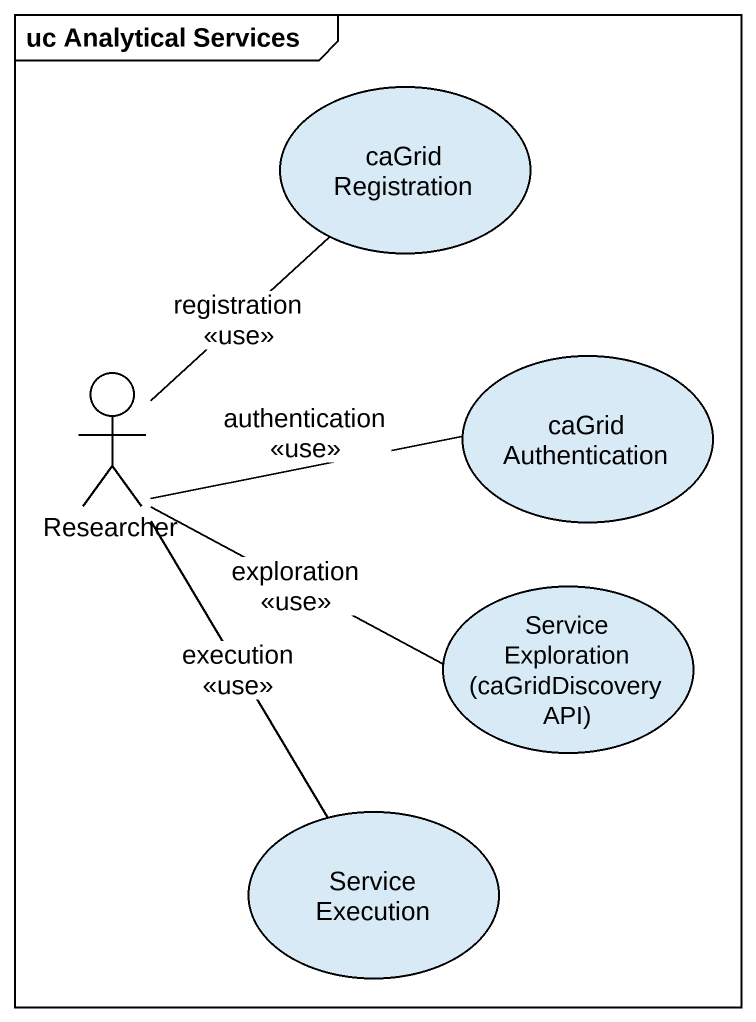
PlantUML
@startuml
mainframe uc Analytical Services
usecase "caGrid Registration" as caGrid_Registration
actor Researcher
usecase "caGrid Authentication" as caGrid_Authentication
usecase "Service Exploration (caGridDiscovery API)" as Service_Exploration
usecase "Service Execution" as Service_Execution
Researcher -up- caGrid_Registration : registration\n<<use>>
Researcher -right- caGrid_Authentication : authentication\n<<use>>
Researcher -right- Service_Exploration : exploration\n<<use>>
Researcher -- Service_Execution : execution\n<<use>>
@enduml
